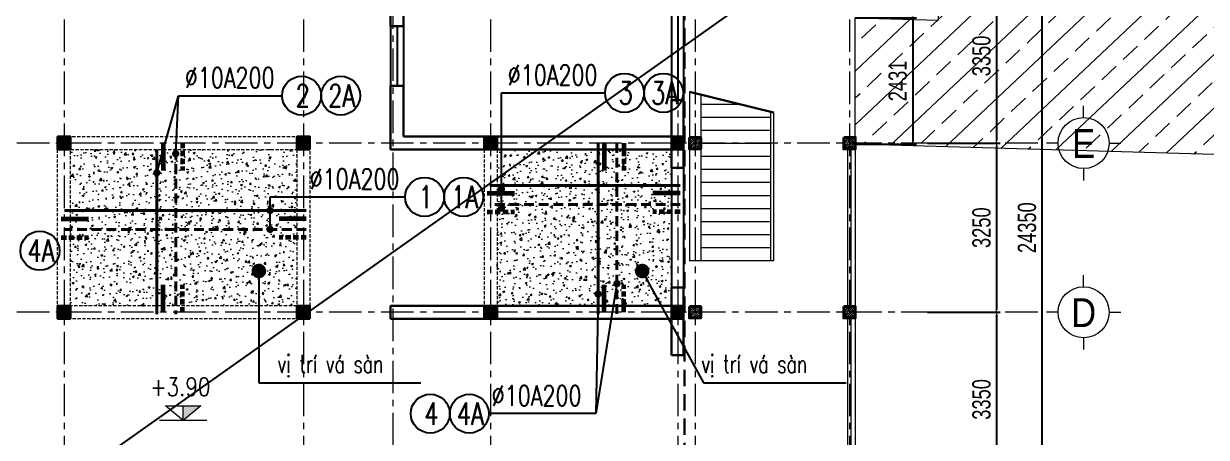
# Model space of a CAD drawing. Header units: millimetres. Extents: x -519517 to -431282, y -372679 to 113618.
# Drawn here: x -465669 to -442932, y -272295 to -264346 of the extents above; entities that cross this region are included whole.
import ezdxf
from ezdxf.enums import TextEntityAlignment as Align

# ---------------------------------------------------------------- set-up
doc = ezdxf.new("R2010")
doc.units = ezdxf.units.MM
doc.header["$LTSCALE"] = 5
for name, pattern in [('CENTER2', [28.575, 19.05, -3.175, 3.175, -3.175]), ('CENTERX2', [4, 2.5, -0.5, 0.5, -0.5]), ('DASHDOT', [1, 0.5, -0.25, 0, -0.25]), ('HIDDEN', [0.375, 0.25, -0.125]), ('HIDDEN2', [0.1875, 0.125, -0.0625])]:
    doc.linetypes.add(name, pattern=pattern)
doc.layers.get('0').update_dxf_attribs({"linetype": 'CENTER2'})
for name, color, linetype, lineweight in [('BICO-9-NÉT CỬA', 9, 'Continuous', 25), ('cat2', 22, 'Continuous', 30), ('hatch1', 136, 'Continuous', 9), ('LC Dim', 8, 'Continuous', 18), ('LC Hatch', 252, 'Continuous', 9), ('LC ISO', 153, 'Continuous', 13), ('LC MANH DUT', 35, 'HIDDEN', 5), ('LC Net dam 1', 30, 'Continuous', 30), ('LC Net dam2', 6, 'Continuous', 40), ('LC Net dam3', 1, 'Continuous', 60), ('LC Net manh', 9, 'Continuous', 5), ('LC Net truc', 79, 'DASHDOT', 13), ('LC Text1', 3, 'Continuous', 20), ('LC Text2', 7, 'Continuous', 25), ('manh1', 67, 'Continuous', 13), ('thay1', 63, 'Continuous', 18)]:
    doc.layers.add(name, color=color, linetype=linetype, lineweight=lineweight)
doc.layers.add('KCS_Plotter', color=11, linetype='Continuous', plot=False)
doc.styles.add('HOATBIF', font='hoatbif.shx', dxfattribs={"width": 0.75})
doc.styles.add('LC 1', font='VHAVANB.TTF')
doc.styles.add('LC 3', font='vnsimli.shx', dxfattribs={"width": 0.75})
doc.styles.add('T1', font='Vnsimli.shx', dxfattribs={"width": 0.8})
doc.dimstyles.new('Copy of 1-110', dxfattribs={"dimscale": 110, "dimtxt": 2.5, "dimasz": 0.35, "dimexe": 0.5, "dimexo": 0, "dimgap": 0.8, "dimtad": 1, "dimdec": 0, "dimzin": 0, "dimdsep": 46, "dimtxsty": 'HOATBIF', "dimblk1": 'DOT', "dimblk2": 'DOT', "dimsah": 1, "dimcen": -1, "dimdle": 1, "dimclrd": 256, "dimclre": 256, "dimclrt": 4, "dimadec": 3, "dimazin": 2, "dimtfac": 0.333333, "dimtdec": 0, "dimtix": 1, "dimtmove": 2, "dimatfit": 3, "dimldrblk": 'DOT', "dimfxl": 1, "dimtvp": 0.833333, "dimtolj": 1, "dimtzin": 0, "dimarcsym": 0})

# ---------------------------------------------------------------- blocks, each defined once
blk = doc.blocks.new('Caodo1')
at = {"layer": 'LC Text1'}
blk.add_hatch(color=256, dxfattribs=at).paths.add_polyline_path([(0, 200), (0, 0), (243, 200)])
for p, q in [((0, 0), (0, 200)), ((324, 0), (-324, 0))]:
    blk.add_line(p, q, dxfattribs=at)
blk.add_lwpolyline([(-243, 200), (243, 200), (0, 0), (0, 0)], close=True, dxfattribs=at)
at = {"layer": 'LC Text1', "style": 'T1', "width": 0.8}
blk.add_attdef('%%P0,00', text='', height=250, dxfattribs=at).set_placement((-39, 460), align=Align.MIDDLE_CENTER)
blk = doc.blocks.new('DOT')
at = {"color": 0, "linetype": 'ByBlock'}
blk.add_line((-0.5, 0), (-1, 0), dxfattribs=at)
at = {"color": 0, "linetype": 'ByBlock', "const_width": 0.5}
blk.add_lwpolyline([(-0.25, 0, 1), (0.25, 0, 1)], format="xyb", close=True, dxfattribs=at)
blk = doc.blocks.new('*D296')
at = {"layer": 'Defpoints', "color": 0, "transparency": 16777216}
for p in [(-448295, -263291), (-448295, -266641), (-446967, -266641)]:
    blk.add_point(p, dxfattribs=at)
at = {"layer": 'LC Dim', "lineweight": -2, "transparency": 16777216}
for p, q in [((-448295, -263291), (-446897, -263291)), ((-446967, -263340), (-446967, -266592)), ((-448295, -266641), (-446897, -266641))]:
    blk.add_line(p, q, dxfattribs=at)
at = {"layer": 'LC Dim', "lineweight": -2, "transparency": 16777216, "xscale": 49, "yscale": 49, "zscale": 49}
for p, rotation in [((-446967, -263291), 90), ((-446967, -266641), 270)]:
    blk.add_blockref('DOT', p, dxfattribs=dict(at, rotation=rotation))
at = {"layer": 'LC Dim', "color": 4, "transparency": 16777216, "insert": (-447254, -264966), "char_height": 350, "attachment_point": 5, "rotation": 90, "style": 'HOATBIF'}
blk.add_mtext('\\A1;3350', dxfattribs=at)
blk = doc.blocks.new('_Dot')
at = {"color": 0, "linetype": 'ByBlock', "lineweight": -2}
blk.add_line((-0.5, 0), (-1, 0), dxfattribs=at)
at = {"color": 0, "linetype": 'ByBlock', "const_width": 0.5}
blk.add_lwpolyline([(-0.25, 0, 1), (0.25, 0, 1)], format="xyb", close=True, dxfattribs=at)
blk = doc.blocks.new('*D297')
at = {"layer": 'Defpoints', "color": 0, "transparency": 16777216}
for p in [(-448295, -266641), (-448295, -269891), (-446967, -269891)]:
    blk.add_point(p, dxfattribs=at)
at = {"layer": 'LC Dim', "lineweight": -2, "transparency": 16777216}
for p, q in [((-448295, -266641), (-446897, -266641)), ((-446967, -266690), (-446967, -269842)), ((-448295, -269891), (-446897, -269891))]:
    blk.add_line(p, q, dxfattribs=at)
at = {"layer": 'LC Dim', "lineweight": -2, "transparency": 16777216, "xscale": 49, "yscale": 49, "zscale": 49}
for p, rotation in [((-446967, -266641), 90), ((-446967, -269891), 270)]:
    blk.add_blockref('DOT', p, dxfattribs=dict(at, rotation=rotation))
at = {"layer": 'LC Dim', "color": 4, "transparency": 16777216, "insert": (-447254, -268266), "char_height": 350, "attachment_point": 5, "rotation": 90, "style": 'HOATBIF'}
blk.add_mtext('\\A1;3250', dxfattribs=at)
blk = doc.blocks.new('*D298')
at = {"layer": 'Defpoints', "color": 0, "transparency": 16777216}
for p in [(-448295, -269891), (-448295, -273241), (-446967, -273241)]:
    blk.add_point(p, dxfattribs=at)
at = {"layer": 'LC Dim', "lineweight": -2, "transparency": 16777216}
for p, q in [((-448295, -269891), (-446897, -269891)), ((-446967, -269940), (-446967, -273192)), ((-448295, -273241), (-446897, -273241))]:
    blk.add_line(p, q, dxfattribs=at)
at = {"layer": 'LC Dim', "lineweight": -2, "transparency": 16777216, "xscale": 49, "yscale": 49, "zscale": 49}
for p, rotation in [((-446967, -269891), 90), ((-446967, -273241), 270)]:
    blk.add_blockref('DOT', p, dxfattribs=dict(at, rotation=rotation))
at = {"layer": 'LC Dim', "color": 4, "transparency": 16777216, "insert": (-447254, -271566), "char_height": 350, "attachment_point": 5, "rotation": 90, "style": 'HOATBIF'}
blk.add_mtext('\\A1;3350', dxfattribs=at)
blk = doc.blocks.new('*D301')
at = {"layer": 'Defpoints', "color": 0, "transparency": 16777216}
for p in [(-448295, -256091), (-448295, -280441), (-446092, -280441)]:
    blk.add_point(p, dxfattribs=at)
at = {"layer": 'LC Dim', "lineweight": -2, "transparency": 16777216}
for p, q in [((-448295, -256091), (-446022, -256091)), ((-446092, -256140), (-446092, -280392)), ((-448295, -280441), (-446022, -280441))]:
    blk.add_line(p, q, dxfattribs=at)
at = {"layer": 'LC Dim', "lineweight": -2, "transparency": 16777216, "xscale": 49, "yscale": 49, "zscale": 49}
for p, rotation in [((-446092, -256091), 90), ((-446092, -280441), 270)]:
    blk.add_blockref('DOT', p, dxfattribs=dict(at, rotation=rotation))
at = {"layer": 'LC Dim', "color": 4, "transparency": 16777216, "insert": (-446379, -268266), "char_height": 350, "attachment_point": 5, "rotation": 90, "style": 'HOATBIF'}
blk.add_mtext('\\A1;24350', dxfattribs=at)
blk = doc.blocks.new('*D303')
at = {"layer": 'Defpoints', "color": 0, "transparency": 16777216}
for p in [(-449681, -264231), (-449681, -266662), (-448577, -266662)]:
    blk.add_point(p, dxfattribs=at)
at = {"layer": 'LC Dim', "lineweight": -2, "transparency": 16777216}
for p, q in [((-449681, -264231), (-448507, -264231)), ((-448577, -264280), (-448577, -266613)), ((-449681, -266662), (-448507, -266662))]:
    blk.add_line(p, q, dxfattribs=at)
at = {"layer": 'LC Dim', "lineweight": -2, "transparency": 16777216, "xscale": 49, "yscale": 49, "zscale": 49}
for p, rotation in [((-448577, -264231), 90), ((-448577, -266662), 270)]:
    blk.add_blockref('DOT', p, dxfattribs=dict(at, rotation=rotation))
at = {"layer": 'LC Dim', "color": 4, "transparency": 16777216, "insert": (-448864, -265446), "char_height": 350, "attachment_point": 5, "rotation": 90, "style": 'HOATBIF'}
blk.add_mtext('\\A1;2431', dxfattribs=at)
blk = doc.blocks.new('TTRUC')
at = {"layer": 'LC ISO'}
for p, q in [((0, 6.95), (0, 10.13)), ((-6.95, 0), (-10.13, 0)), ((6.95, 0), (10.13, 0)), ((0, -6.95), (0, -10.13))]:
    blk.add_line(p, q, dxfattribs=at)
at = {"layer": 'LC Net manh'}
blk.add_circle((0, 0), 6.95, dxfattribs=at)

msp = doc.modelspace()

# ---------------------------------------------------------------- hatches: boundary and pattern name
at = {"layer": 'hatch1'}
h = msp.add_hatch(dxfattribs=at)
h.set_pattern_fill('ANSI33', color=256, scale=3000)
h.set_pattern_definition([(43.343, (-443649.7, -257502.2), (-514.77, 545.445), []), (43.343, (-443119.6, -257517.54), (-514.77, 545.445), [375, -187.5])])
h.paths.add_polyline_path([(-442193.5, -261750.3), (-442654.2, -261745.4), (-441762.2, -261434.4), (-442184, -261422.2), (-442071.9, -257547.9), (-447879.4, -257379.8), (-448079, -264276.9), (-449681.3, -264230.6), (-449681.3, -266661.6), (-442341.7, -266873.9)])
at = {"layer": 'LC Hatch'}
for points in [[(-464766.3, -266765.8), (-465016.3, -266765.8), (-465016.3, -266515.8), (-464766.3, -266515.8)], [(-460166.3, -266765.8), (-460416.3, -266765.8), (-460416.3, -266515.8), (-460166.3, -266515.8)], [(-456816.3, -266765.8), (-456566.3, -266765.8), (-456566.3, -266515.8), (-456816.3, -266515.8)], [(-453216.3, -266765.8), (-452981.3, -266765.8), (-452981.3, -266515.8), (-453216.3, -266515.8)], [(-464766.3, -270015.8), (-465016.3, -270015.8), (-465016.3, -269765.8), (-464766.3, -269765.8)], [(-460166.3, -270015.8), (-460416.3, -270015.8), (-460416.3, -269765.8), (-460166.3, -269765.8)], [(-456816.3, -270015.8), (-456566.3, -270015.8), (-456566.3, -269765.8), (-456816.3, -269765.8)], [(-453216.3, -270015.8), (-452981.3, -270015.8), (-452981.3, -269765.8), (-453216.3, -269765.8)]]:
    msp.add_hatch(color=256, dxfattribs=at).paths.add_polyline_path(points)
h = msp.add_hatch(dxfattribs=at)
h.set_pattern_fill('BETONG', color=256, scale=20, pattern_type=2)
h.set_pattern_definition([(0, (-1729.99, -307081.18), (0, 103.923048), [2.5, -57.5]), (0, (-1729.99, -307076.85), (0, 103.923048), [2.5, -57.5]), (120, (-1729.99, -307081.18), (-90, -51.961524), [2.5, -57.5]), (120, (-1726.24, -307079.01), (-90, -51.961524), [2.5, -57.5]), (0, (-1699.99, -307029.22), (0, 103.923048), [2.5, -57.5]), (0, (-1699.99, -307024.89), (0, 103.923048), [2.5, -57.5]), (120, (-1699.99, -307029.22), (-90, -51.961524), [2.5, -57.5]), (120, (-1696.24, -307027.05), (-90, -51.961524), [2.5, -57.5]), (60, (-1727.49, -307081.18), (-90, 51.961524), [2.5, -57.5]), (60, (-1731.24, -307079.01), (-90, 51.961524), [2.5, -57.5]), (60, (-1697.49, -307133.14), (-90, 51.961524), [2.5, -57.5]), (60, (-1701.24, -307130.98), (-90, 51.961524), [2.5, -57.5]), (45, (-1729.988, -307081.18), (-21.2132034, 21.2132034), []), (50, (-1729.99, -307081.18), (143.452037, -12.550427), [15, -165]), (355, (-1729.99, -307081.18), (-27.750267, 150.438427), [12, -132]), (100.4514, (-1718.03, -307082.22), (115.701876, 137.88791), [12.74804, -140.228422]), (46.1842, (-1729.99, -307041.18), (213.44821, -33.1038), [22.5, -247.5]), (96.6356, (-1712.2, -307043.94), (186.93254, 194.82357), [19.12206, -210.3426]), (351.1842, (-1729.99, -307041.18), (186.93239, 194.82372), [18, -198]), (21, (-1709.99, -307051.18), (119.38141, -80.523778), [15, -165]), (326, (-1709.99, -307051.18), (48.663066, 145.03001), [12, -132]), (71.4514, (-1700.04, -307057.89), (168.044526, 64.5061), [12.74804, -140.228422]), (37.5, (-1729.99, -307081.18), (2.431971, 66.578771), [0, -130.4, 0, -134, 0, -132.5]), (7.5, (-1729.99, -307081.18), (52.613907, 78.882342), [0, -76.4, 0, -127.4, 0, -50.5]), (327.5, (-1774.59, -307081.18), (106.764487, -4.5109743), [0, -50, 0, -156, 0, -207]), (317.5, (-1794.59, -307081.18), (116.637234, 20.020996), [0, -65, 0, -103.6, 0, -147])])
h.paths.add_polyline_path([(-452651.3, -266530.8), (-452871.3, -266530.8), (-452871.3, -266750.8), (-452651.3, -266750.8)])
h = msp.add_hatch(dxfattribs=at)
h.set_pattern_fill('BETONG', color=256, scale=20, pattern_type=2)
h.set_pattern_definition([(0, (1240.01, -307081.18), (0, 103.923048), [2.5, -57.5]), (0, (1240.01, -307076.85), (0, 103.923048), [2.5, -57.5]), (120, (1240.01, -307081.18), (-90, -51.961524), [2.5, -57.5]), (120, (1243.76, -307079.01), (-90, -51.961524), [2.5, -57.5]), (0, (1270.01, -307029.22), (0, 103.923048), [2.5, -57.5]), (0, (1270.01, -307024.89), (0, 103.923048), [2.5, -57.5]), (120, (1270.01, -307029.22), (-90, -51.961524), [2.5, -57.5]), (120, (1273.76, -307027.05), (-90, -51.961524), [2.5, -57.5]), (60, (1242.51, -307081.18), (-90, 51.961524), [2.5, -57.5]), (60, (1238.76, -307079.01), (-90, 51.961524), [2.5, -57.5]), (60, (1272.51, -307133.14), (-90, 51.961524), [2.5, -57.5]), (60, (1268.76, -307130.98), (-90, 51.961524), [2.5, -57.5]), (45, (1240.012, -307081.18), (-21.2132034, 21.2132034), []), (50, (1240.01, -307081.18), (143.452037, -12.550427), [15, -165]), (355, (1240.01, -307081.18), (-27.750267, 150.438427), [12, -132]), (100.4514, (1251.97, -307082.22), (115.701876, 137.88791), [12.74804, -140.228422]), (46.1842, (1240.01, -307041.18), (213.44821, -33.1038), [22.5, -247.5]), (96.6356, (1257.8, -307043.94), (186.93254, 194.82357), [19.12206, -210.3426]), (351.1842, (1240.01, -307041.18), (186.93239, 194.82372), [18, -198]), (21, (1260.01, -307051.18), (119.38141, -80.523778), [15, -165]), (326, (1260.01, -307051.18), (48.663066, 145.03001), [12, -132]), (71.4514, (1269.96, -307057.89), (168.044526, 64.5061), [12.74804, -140.228422]), (37.5, (1240.01, -307081.18), (2.431971, 66.578771), [0, -130.4, 0, -134, 0, -132.5]), (7.5, (1240.01, -307081.18), (52.613907, 78.882342), [0, -76.4, 0, -127.4, 0, -50.5]), (327.5, (1195.41, -307081.18), (106.764487, -4.5109743), [0, -50, 0, -156, 0, -207]), (317.5, (1175.41, -307081.18), (116.637234, 20.020996), [0, -65, 0, -103.6, 0, -147])])
h.paths.add_polyline_path([(-449681.3, -266530.8), (-449901.3, -266530.8), (-449901.3, -266750.8), (-449681.3, -266750.8)])
h = msp.add_hatch(dxfattribs=at)
h.set_pattern_fill('AR-CONC', color=256, scale=2)
h.set_pattern_definition([(50, (-66359.94, -268903.76), (364.36934, -31.87817), [38.1, -419.1]), (355, (-66359.94, -268903.76), (-70.48684, 382.1137), [30.48, -335.28117]), (100.45144, (-66329.58, -268906.42), (293.8825, 350.2355), [32.38002, -356.1805]), (46.1842, (-66359.94, -268802.16), (542.1581, -84.08466), [57.15, -628.65]), (96.63556, (-66314.76, -268809.17), (474.8083, 494.85225), [48.57005, -534.2712]), (351.18415, (-66359.94, -268802.16), (474.8083, 494.85225), [45.7199, -502.9195]), (21, (-66309.14, -268827.56), (303.22878, -204.5304), [38.1, -419.1]), (326, (-66309.14, -268827.56), (123.60406, 368.37593), [30.48, -335.28]), (71.45144, (-66283.87, -268844.6), (426.83284, 163.84554), [32.38002, -356.17988]), (37.5, (-66359.94, -268903.76), (6.177207, 169.110078), [0, -331.216, 0, -340.36, 0, -336.55]), (7.5, (-66359.94, -268903.76), (133.639325, 200.36115), [0, -194.056, 0, -323.596, 0, -128.27]), (327.5, (-66473.23, -268903.76), (271.18119, -11.45749), [0, -127, 0, -396.24, 0, -525.78]), (317.5, (-66524.03, -268903.76), (296.25836, 50.85298), [0, -165.1, 0, -263.144, 0, -373.38])])
h.paths.add_polyline_path([(-464766.3, -266765.8), (-464766.3, -269765.8), (-460416.3, -269765.8), (-460416.3, -266765.8)])
h = msp.add_hatch(dxfattribs=at)
h.set_pattern_fill('AR-CONC', color=256, scale=2)
h.set_pattern_definition([(50, (-50959.94, -268903.76), (364.36934, -31.87817), [38.1, -419.1]), (355, (-50959.94, -268903.76), (-70.48684, 382.1137), [30.48, -335.28117]), (100.45144, (-50929.58, -268906.42), (293.8825, 350.2355), [32.38002, -356.1805]), (46.1842, (-50959.94, -268802.16), (542.1581, -84.08466), [57.15, -628.65]), (96.63556, (-50914.76, -268809.17), (474.8083, 494.85225), [48.57005, -534.2712]), (351.18415, (-50959.94, -268802.16), (474.8083, 494.85225), [45.7199, -502.9195]), (21, (-50909.14, -268827.56), (303.22878, -204.5304), [38.1, -419.1]), (326, (-50909.14, -268827.56), (123.60406, 368.37593), [30.48, -335.28]), (71.451445, (-50883.87, -268844.6), (426.83284, 163.84554), [32.38002, -356.17988]), (37.5, (-50959.94, -268903.76), (6.177207, 169.110078), [0, -331.216, 0, -340.36, 0, -336.55]), (7.5, (-50959.94, -268903.76), (133.639325, 200.36115), [0, -194.056, 0, -323.596, 0, -128.27]), (327.5, (-51073.23, -268903.76), (271.18119, -11.45749), [0, -127, 0, -396.24, 0, -525.78]), (317.5, (-51124.03, -268903.76), (296.25836, 50.85298), [0, -165.1, 0, -263.144, 0, -373.38])])
h.paths.add_polyline_path([(-453216.3, -266765.8), (-456566.3, -266765.8), (-456566.3, -267115.8), (-456566.3, -269415.8), (-456566.3, -269765.8), (-453216.3, -269765.8)])
h = msp.add_hatch(dxfattribs=at)
h.set_pattern_fill('BETONG', color=256, scale=20, pattern_type=2)
h.set_pattern_definition([(0, (-1729.99, -310331.18), (0, 103.923048), [2.5, -57.5]), (0, (-1729.99, -310326.85), (0, 103.923048), [2.5, -57.5]), (120, (-1729.99, -310331.18), (-90, -51.961524), [2.5, -57.5]), (120, (-1726.24, -310329.01), (-90, -51.961524), [2.5, -57.5]), (0, (-1699.99, -310279.22), (0, 103.923048), [2.5, -57.5]), (0, (-1699.99, -310274.89), (0, 103.923048), [2.5, -57.5]), (120, (-1699.99, -310279.22), (-90, -51.961524), [2.5, -57.5]), (120, (-1696.24, -310277.05), (-90, -51.961524), [2.5, -57.5]), (60, (-1727.49, -310331.18), (-90, 51.961524), [2.5, -57.5]), (60, (-1731.24, -310329.01), (-90, 51.961524), [2.5, -57.5]), (60, (-1697.49, -310383.14), (-90, 51.961524), [2.5, -57.5]), (60, (-1701.24, -310380.98), (-90, 51.961524), [2.5, -57.5]), (45, (-1729.988, -310331.18), (-21.2132034, 21.2132034), []), (50, (-1729.99, -310331.18), (143.452037, -12.550427), [15, -165]), (355, (-1729.99, -310331.18), (-27.750267, 150.438427), [12, -132]), (100.4514, (-1718.03, -310332.22), (115.701876, 137.88791), [12.74804, -140.228422]), (46.1842, (-1729.99, -310291.18), (213.44821, -33.1038), [22.5, -247.5]), (96.6356, (-1712.2, -310293.94), (186.93254, 194.82357), [19.12206, -210.3426]), (351.1842, (-1729.99, -310291.18), (186.93239, 194.82372), [18, -198]), (21, (-1709.99, -310301.18), (119.38141, -80.523778), [15, -165]), (326, (-1709.99, -310301.18), (48.663066, 145.03001), [12, -132]), (71.4514, (-1700.04, -310307.89), (168.044526, 64.5061), [12.74804, -140.228422]), (37.5, (-1729.99, -310331.18), (2.431971, 66.578771), [0, -130.4, 0, -134, 0, -132.5]), (7.5, (-1729.99, -310331.18), (52.613907, 78.882342), [0, -76.4, 0, -127.4, 0, -50.5]), (327.5, (-1774.59, -310331.18), (106.764487, -4.5109743), [0, -50, 0, -156, 0, -207]), (317.5, (-1794.59, -310331.18), (116.637234, 20.020996), [0, -65, 0, -103.6, 0, -147])])
h.paths.add_polyline_path([(-452651.3, -269780.8), (-452871.3, -269780.8), (-452871.3, -270000.8), (-452651.3, -270000.8)])
h = msp.add_hatch(dxfattribs=at)
h.set_pattern_fill('BETONG', color=256, scale=20, pattern_type=2)
h.set_pattern_definition([(0, (1240.01, -310331.18), (0, 103.923048), [2.5, -57.5]), (0, (1240.01, -310326.85), (0, 103.923048), [2.5, -57.5]), (120, (1240.01, -310331.18), (-90, -51.961524), [2.5, -57.5]), (120, (1243.76, -310329.01), (-90, -51.961524), [2.5, -57.5]), (0, (1270.01, -310279.22), (0, 103.923048), [2.5, -57.5]), (0, (1270.01, -310274.89), (0, 103.923048), [2.5, -57.5]), (120, (1270.01, -310279.22), (-90, -51.961524), [2.5, -57.5]), (120, (1273.76, -310277.05), (-90, -51.961524), [2.5, -57.5]), (60, (1242.51, -310331.18), (-90, 51.961524), [2.5, -57.5]), (60, (1238.76, -310329.01), (-90, 51.961524), [2.5, -57.5]), (60, (1272.51, -310383.14), (-90, 51.961524), [2.5, -57.5]), (60, (1268.76, -310380.98), (-90, 51.961524), [2.5, -57.5]), (45, (1240.012, -310331.18), (-21.2132034, 21.2132034), []), (50, (1240.01, -310331.18), (143.452037, -12.550427), [15, -165]), (355, (1240.01, -310331.18), (-27.750267, 150.438427), [12, -132]), (100.4514, (1251.97, -310332.22), (115.701876, 137.88791), [12.74804, -140.228422]), (46.1842, (1240.01, -310291.18), (213.44821, -33.1038), [22.5, -247.5]), (96.6356, (1257.8, -310293.94), (186.93254, 194.82357), [19.12206, -210.3426]), (351.1842, (1240.01, -310291.18), (186.93239, 194.82372), [18, -198]), (21, (1260.01, -310301.18), (119.38141, -80.523778), [15, -165]), (326, (1260.01, -310301.18), (48.663066, 145.03001), [12, -132]), (71.4514, (1269.96, -310307.89), (168.044526, 64.5061), [12.74804, -140.228422]), (37.5, (1240.01, -310331.18), (2.431971, 66.578771), [0, -130.4, 0, -134, 0, -132.5]), (7.5, (1240.01, -310331.18), (52.613907, 78.882342), [0, -76.4, 0, -127.4, 0, -50.5]), (327.5, (1195.41, -310331.18), (106.764487, -4.5109743), [0, -50, 0, -156, 0, -207]), (317.5, (1175.41, -310331.18), (116.637234, 20.020996), [0, -65, 0, -103.6, 0, -147])])
h.paths.add_polyline_path([(-449681.3, -269780.8), (-449901.3, -269780.8), (-449901.3, -270000.8), (-449681.3, -270000.8)])

# ---------------------------------------------------------------- linework, layer by layer
at = {"layer": 'BICO-9-NÉT CỬA'}
for p, q in [((-453216.3, -264115.8), (-453216.3, -265815.8)), ((-453091.3, -264115.8), (-453091.3, -265815.8)), ((-452981.3, -264115.8), (-452981.3, -265815.8)), ((-458616.3, -264390.8), (-458616.3, -265540.8)), ((-458491.3, -264390.8), (-458491.3, -265540.8)), ((-458366.3, -264390.8), (-458366.3, -265540.8)), ((-453216.3, -267115.8), (-453216.3, -269415.8)), ((-452981.3, -267115.8), (-452981.3, -269415.8))]:
    msp.add_line(p, q, dxfattribs=at)
at = {"layer": 'cat2', "linetype": 'HIDDEN2', "ltscale": 500}
msp.add_line((-452961.3, -261620.8), (-452961.3, -274910.8), dxfattribs=at)
at = {"layer": 'cat2'}
msp.add_lwpolyline([(-451251.3, -266054.4), (-452871.3, -265657.5)], dxfattribs=at)
at = {"layer": 'KCS_Plotter'}
msp.add_line((-490081.8, -291018.6), (-431281.8, -249438.6), dxfattribs=at)
at = {"layer": 'LC MANH DUT', "ltscale": 50}
for p, q in [((-456816.3, -266765.8), (-456816.3, -269765.8)), ((-456566.3, -266765.8), (-456566.3, -269765.8))]:
    msp.add_line(p, q, dxfattribs=at)
for points in [[(-465016.3, -266515.8), (-460166.3, -266515.8), (-460166.3, -270015.8), (-465016.3, -270015.8)], [(-464766.3, -266765.8), (-460416.3, -266765.8), (-460416.3, -269765.8), (-464766.3, -269765.8)]]:
    msp.add_lwpolyline(points, close=True, dxfattribs=at)
at = {"layer": 'LC Net dam 1'}
for p, q in [((-458616.3, -263415.8), (-458616.3, -264390.8)), ((-458366.3, -263415.8), (-458366.3, -264390.8)), ((-458366.3, -264390.8), (-458616.3, -264390.8)), ((-458616.3, -265540.8), (-458616.3, -266765.8)), ((-458366.3, -265540.8), (-458616.3, -265540.8)), ((-458366.3, -265540.8), (-458366.3, -266515.8)), ((-453216.3, -265815.8), (-453216.3, -266515.8)), ((-452981.3, -265815.8), (-453216.3, -265815.8)), ((-452981.3, -265815.8), (-452981.3, -266765.8)), ((-458366.3, -266515.8), (-453216.3, -266515.8)), ((-464766.3, -266765.8), (-465016.3, -266765.8)), ((-464766.3, -266765.8), (-465016.3, -266765.8)), ((-460166.3, -266765.8), (-460416.3, -266765.8)), ((-460166.3, -266765.8), (-460416.3, -266765.8)), ((-458616.3, -266765.8), (-452981.3, -266765.8)), ((-456816.3, -266765.8), (-456566.3, -266765.8)), ((-456816.3, -266765.8), (-456566.3, -266765.8)), ((-453216.3, -266765.8), (-452981.3, -266765.8)), ((-453216.3, -266765.8), (-452981.3, -266765.8)), ((-453216.3, -266765.8), (-452981.3, -266765.8)), ((-453216.3, -266765.8), (-452981.3, -266765.8)), ((-453216.3, -266765.8), (-453216.3, -267115.8)), ((-452981.3, -266765.8), (-452981.3, -267115.8)), ((-453216.3, -267115.8), (-452981.3, -267115.8)), ((-453216.3, -269415.8), (-452981.3, -269415.8)), ((-453216.3, -269765.8), (-453216.3, -269415.8)), ((-452981.3, -269765.8), (-452981.3, -269415.8)), ((-458616.3, -269765.8), (-452981.3, -269765.8)), ((-458616.3, -270015.8), (-458616.3, -269765.8)), ((-452981.3, -270715.8), (-452981.3, -269765.8)), ((-464766.3, -270015.8), (-465016.3, -270015.8)), ((-464766.3, -270015.8), (-465016.3, -270015.8)), ((-460166.3, -270015.8), (-460416.3, -270015.8)), ((-460166.3, -270015.8), (-460416.3, -270015.8)), ((-458616.3, -270015.8), (-453216.3, -270015.8)), ((-456816.3, -270015.8), (-456566.3, -270015.8)), ((-456816.3, -270015.8), (-456566.3, -270015.8)), ((-453216.3, -270715.8), (-453216.3, -270015.8)), ((-453216.3, -270015.8), (-452981.3, -270015.8)), ((-453216.3, -270015.8), (-452981.3, -270015.8)), ((-452981.3, -270715.8), (-453216.3, -270715.8))]:
    msp.add_line(p, q, dxfattribs=at)
for points in [[(-464766.3, -266765.8), (-465016.3, -266765.8), (-465016.3, -266515.8), (-464766.3, -266515.8)], [(-460166.3, -266765.8), (-460416.3, -266765.8), (-460416.3, -266515.8), (-460166.3, -266515.8)], [(-456816.3, -266765.8), (-456566.3, -266765.8), (-456566.3, -266515.8), (-456816.3, -266515.8)], [(-453216.3, -266765.8), (-452981.3, -266765.8), (-452981.3, -266515.8), (-453216.3, -266515.8)], [(-464766.3, -270015.8), (-465016.3, -270015.8), (-465016.3, -269765.8), (-464766.3, -269765.8)], [(-460166.3, -270015.8), (-460416.3, -270015.8), (-460416.3, -269765.8), (-460166.3, -269765.8)], [(-456816.3, -270015.8), (-456566.3, -270015.8), (-456566.3, -269765.8), (-456816.3, -269765.8)], [(-453216.3, -270015.8), (-452981.3, -270015.8), (-452981.3, -269765.8), (-453216.3, -269765.8)]]:
    msp.add_lwpolyline(points, close=True, dxfattribs=at)
at = {"layer": 'LC Net dam2'}
for points in [[(-454626.1, -266640.8), (-454626.1, -269929.8)], [(-463108.4, -266765.8), (-463108.4, -269929.8)], [(-453046.4, -267455.9), (-456708, -267455.9)], [(-460234.9, -267936.4), (-464883.3, -267936.4)]]:
    msp.add_lwpolyline(points, dxfattribs=at)
at = {"layer": 'LC Net dam2', "linetype": 'HIDDEN', "ltscale": 150}
for points in [[(-454264, -266640.8), (-454264, -269929.8)], [(-462746.3, -266765.8), (-462746.3, -269929.8)], [(-453046.4, -267818), (-456708, -267818)], [(-460234.9, -268298.5), (-464883.3, -268298.5)]]:
    msp.add_lwpolyline(points, dxfattribs=at)
at = {"layer": 'LC Net dam2'}
for points in [[(-452871.3, -266530.8), (-452651.3, -266530.8), (-452651.3, -266750.8), (-452871.3, -266750.8)], [(-449901.3, -266530.8), (-449681.3, -266530.8), (-449681.3, -266750.8), (-449901.3, -266750.8)], [(-452871.3, -269780.8), (-452651.3, -269780.8), (-452651.3, -270000.8), (-452871.3, -270000.8)], [(-449901.3, -269780.8), (-449681.3, -269780.8), (-449681.3, -270000.8), (-449901.3, -270000.8)]]:
    msp.add_lwpolyline(points, close=True, dxfattribs=at)
at = {"layer": 'LC Net dam3'}
for points in [[(-462990.1, -266640.8), (-462990.1, -267165.8)], [(-454507.8, -266640.8), (-454507.8, -267165.8)], [(-456755.7, -267599.9), (-456230.7, -267599.9)], [(-453050.8, -267599.9), (-453575.8, -267599.9)], [(-464947.7, -268096.5), (-464422.7, -268096.5)], [(-460234.9, -268096.5), (-460759.9, -268096.5)], [(-462990.1, -269890.8), (-462990.1, -269365.8)], [(-454507.8, -269890.8), (-454507.8, -269365.8)]]:
    msp.add_lwpolyline(points, dxfattribs=at)
at = {"layer": 'LC Net dam3', "linetype": 'HIDDEN', "ltscale": 80}
for points in [[(-462613.8, -266640.8), (-462613.8, -267165.8)], [(-454131.4, -266640.8), (-454131.4, -267165.8)], [(-456755.7, -267959.9), (-456230.7, -267959.9)], [(-453050.8, -267959.9), (-453575.8, -267959.9)], [(-464947.7, -268456.5), (-464422.7, -268456.5)], [(-460234.9, -268456.5), (-460759.9, -268456.5)], [(-462613.8, -269890.8), (-462613.8, -269365.8)], [(-454131.4, -269890.8), (-454131.4, -269365.8)]]:
    msp.add_lwpolyline(points, dxfattribs=at)
at = {"layer": 'LC Net truc', "linetype": 'CENTERX2', "ltscale": 50}
for p, q in [((-464891.3, -254265), (-464891.3, -284421.5)), ((-460291.3, -254265), (-460291.3, -284421.5)), ((-456691.3, -254265), (-456691.3, -284421.5)), ((-453091.3, -254265), (-453091.3, -284421.5)), ((-452761.3, -254265), (-452761.3, -284421.5)), ((-449791.3, -254265), (-449791.3, -284421.5)), ((-458566.3, -275446.9), (-458566.3, -262539.5)), ((-446173.2, -266640.8), (-479105.1, -266640.8)), ((-446173.2, -269890.8), (-479105.1, -269890.8))]:
    msp.add_line(p, q, dxfattribs=at)
at = {"layer": 'LC Text2', "ltscale": 100}
for centre in [(-454116.9, -265677.2), (-453366.9, -265677.2), (-460325.2, -265729.2), (-459575.3, -265729.2), (-457961.3, -267675.6), (-457211.4, -267675.6), (-465357.1, -268709.1), (-457851.6, -271839.5), (-457101.6, -271839.5)]:
    msp.add_circle(centre, 375, dxfattribs=at)
at = {"layer": 'manh1'}
for p, q in [((-449821.3, -269780.8), (-449821.3, -266750.8)), ((-449761.3, -269780.8), (-449761.3, -266750.8)), ((-449821.3, -273130.8), (-449821.3, -270000.8)), ((-449761.3, -273130.8), (-449761.3, -270000.8))]:
    msp.add_line(p, q, dxfattribs=at)
at = {"layer": 'thay1'}
for p, q in [((-452871.3, -265657.5), (-452871.3, -268900.8)), ((-452651.3, -265711.4), (-452651.3, -268900.8)), ((-451878.2, -265900.8), (-452651.3, -265900.8)), ((-451311.3, -266150.8), (-452651.3, -266150.8)), ((-451311.3, -266039.7), (-451311.3, -268900.8)), ((-451251.3, -266054.4), (-451251.3, -268900.8)), ((-451311.3, -266400.8), (-452651.3, -266400.8)), ((-451311.3, -266650.8), (-452651.3, -266650.8)), ((-451311.3, -266900.8), (-452651.3, -266900.8)), ((-449681.3, -266750.8), (-449681.3, -280550.8)), ((-451311.3, -267150.8), (-452651.3, -267150.8)), ((-451311.3, -267400.8), (-452651.3, -267400.8)), ((-451311.3, -267650.8), (-452651.3, -267650.8)), ((-451311.3, -267900.8), (-452651.3, -267900.8)), ((-451311.3, -268150.8), (-452651.3, -268150.8)), ((-451311.3, -268400.8), (-452651.3, -268400.8)), ((-451311.3, -268650.8), (-452651.3, -268650.8)), ((-451251.3, -268900.8), (-452871.3, -268900.8))]:
    msp.add_line(p, q, dxfattribs=at)
msp.add_lwpolyline([(-442341.7, -266873.9), (-449681.3, -266661.6), (-449681.3, -264230.6), (-448079, -264276.9), (-447879.4, -257379.8), (-442071.9, -257547.9)], dxfattribs=at)

# ---------------------------------------------------------------- block references
at = {"layer": 'LC ISO', "xscale": 70.63098313741592, "yscale": 70.63098313741592, "zscale": 70.63098313741592}
for p in [(-445290.9, -266640.8), (-445290.9, -269890.8)]:
    msp.add_blockref('TTRUC', p, dxfattribs=at)
at = {"layer": 'LC Text1'}
ref = msp.add_blockref('Caodo1', (-462602.1, -271968.3), dxfattribs=dict(at, xscale=1.401625041179158, yscale=1.401625041179158, zscale=1.401625041179158))
ref.add_attrib('%%P0,00', '+3.90', dxfattribs={"layer": 'LC Text2', "height": 350.41, "style": 'T1', "width": 0.8}).set_placement((-462656.9, -271324.2), align=Align.MIDDLE_CENTER)

# ---------------------------------------------------------------- texts
at = {"layer": 'LC Text1', "ltscale": 0.2, "style": 'LC 1', "width": 0.9}
for s, p in [('e', (-445290.9, -267090.7)), ('d', (-445290.9, -270340.7))]:
    msp.add_text(s, height=553, dxfattribs=at).set_placement(p, align=Align.BOTTOM_CENTER)
at = {"layer": 'LC Text1', "color": 3, "style": 'LC 3', "width": 0.7}
for p in [(-460786.3, -271057.3), (-452639.3, -271057.3)]:
    msp.add_text('vÞ trÝ v¸ sµn', height=347.625, dxfattribs=at).set_placement(p)
at = {"layer": 'LC Text2', "linetype": 'ByBlock', "style": 'LC 3', "width": 0.75}
for p in [(-462571.8, -265578.6), (-456363.4, -265526.6), (-460171.5, -267525), (-456671.3, -271688.3)]:
    msp.add_text('%%C10A200', height=389.34, dxfattribs=at).set_placement(p)
at = {"layer": 'LC Text2', "ltscale": 100, "style": 'LC 3', "width": 0.75}
for s, height, p in [('2', 428.3, (-460304.1, -265729.2)), ('2A', 428.27, (-459554.1, -265729.2)), ('3', 428.3, (-454095.7, -265677.2)), ('3A', 428.27, (-453345.7, -265677.2)), ('1', 428.3, (-457940.2, -267675.6)), ('1A', 428.27, (-457190.2, -267675.6)), ('4A', 428.27, (-465335.9, -268709.1)), ('4', 428.3, (-457830.4, -271839.5)), ('4A', 428.27, (-457080.5, -271839.5))]:
    msp.add_text(s, height=height, dxfattribs=at).set_placement(p, align=Align.MIDDLE_CENTER)

# ---------------------------------------------------------------- dimensions: what is measured, and where the dimension line sits
at = {"layer": 'LC Dim'}
for base, p1, p2, angle, picture, middle in [((-446091.7, -280440.8), (-448295.3, -256090.8), (-448295.3, -280440.8), 270, '*D301', (-446378.7, -268265.8)), ((-446966.7, -266640.8), (-448295.3, -263290.8), (-448295.3, -266640.8), 270, '*D296', (-447253.7, -264965.8)), ((-448577.4, -266661.6), (-449681.3, -264230.6), (-449681.3, -266661.6), 90, '*D303', (-448864.4, -265446.1)), ((-446966.7, -269890.8), (-448295.3, -266640.8), (-448295.3, -269890.8), 270, '*D297', (-447253.7, -268265.8)), ((-446966.7, -273240.8), (-448295.3, -269890.8), (-448295.3, -273240.8), 270, '*D298', (-447253.7, -271565.8))]:
    dim = msp.add_linear_dim(base=base, p1=p1, p2=p2, angle=angle, dimstyle='Copy of 1-110', override={"dimscale": 140}, dxfattribs=at)
    dim.commit()
    dim.dimension.update_dxf_attribs({"geometry": picture, "text_midpoint": middle})

# ---------------------------------------------------------------- leaders
for points, override in [([(-463108.4, -267209), (-462691.5, -265729.2), (-460700.2, -265729.2)], {"dimscale": 140, "dimasz": 1}), ([(-462746.3, -266845.7), (-462691.5, -265729.2), (-460700.2, -265729.2)], {"dimscale": 140, "dimasz": 1}), ([(-456483.2, -267888.6), (-456483.2, -265677.2), (-454491.8, -265677.2)], {"dimscale": 140, "dimasz": 1}), ([(-456483.2, -267526.5), (-456483.2, -265677.2), (-454491.8, -265677.2)], {"dimscale": 140, "dimasz": 1}), ([(-460932.6, -268298.5), (-460932.6, -267675.6), (-458336.3, -267675.6)], {"dimscale": 140, "dimasz": 1}), ([(-460932.6, -267936.4), (-460932.6, -267676.2), (-458336.3, -267676.2)], {"dimscale": 140, "dimasz": 1}), ([(-461148.2, -269099.2), (-461148.2, -271245), (-458036, -271245)], {"dimscale": 140, "dimasz": 2}), ([(-453777.4, -269099.2), (-452597.4, -271245), (-449858.5, -271245)], {"dimscale": 140, "dimasz": 2}), ([(-454264, -269341.6), (-454671, -271839.5), (-456726.6, -271839.5)], {"dimscale": 140, "dimasz": 1}), ([(-454626.1, -269541.5), (-454671, -271838.9), (-456726.6, -271838.9)], {"dimscale": 140, "dimasz": 1})]:
    msp.add_leader(points, dimstyle='Copy of 1-110', override=override, dxfattribs=at)

doc.saveas('drawing.dxf')
